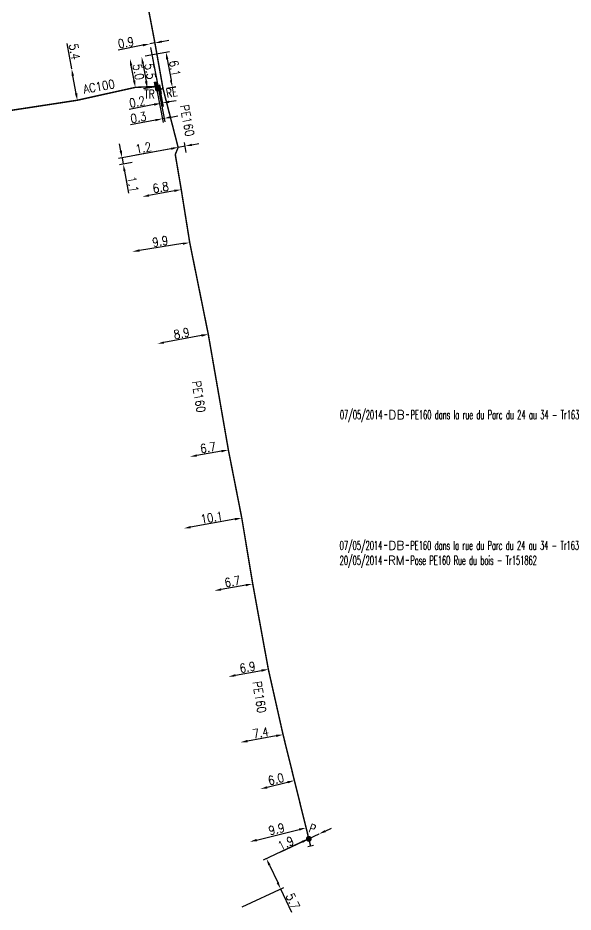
# Model space of a CAD drawing. Header units: millimetres. Extents: x 138998 to 140015, y 127998 to 129006.
# Drawn here: x 139885.2 to 139980, y 128176.5 to 128329.1 of the extents above; entities that cross this region are included whole.
import ezdxf
from ezdxf.enums import TextEntityAlignment as Align

# ---------------------------------------------------------------- set-up
doc = ezdxf.new("R2010")
doc.units = ezdxf.units.MM
doc.header["$PDMODE"] = 34
doc.linetypes.add('L_25_AP', pattern=[2000, 1000, 1000])
doc.linetypes.add('L_25_PE', pattern=[2000, 1000, 1000])
doc.layers.get('0').update_dxf_attribs({"linetype": 'CONTINUOUS'})
doc.layers.get('DEFPOINTS').update_dxf_attribs({"linetype": 'CONTINUOUS'})
for name, color, linetype in [('L_150', 1, 'CONTINUOUS'), ('L_300', 7, 'CONTINUOUS'), ('L_340', 7, 'CONTINUOUS'), ('L_910', 7, 'CONTINUOUS')]:
    doc.layers.add(name, color=color, linetype=linetype)
doc.styles.add('G_ROMANS', font='ROMANS.SHX', dxfattribs={"width": 0.75})
doc.styles.get("Standard").update_dxf_attribs({"font": 'romans.shx', "width": 0.85})
doc.dimstyles.get("Standard").update_dxf_attribs({"dimtxt": 1.5, "dimasz": 1.2, "dimexe": 0.625, "dimexo": 0.625, "dimgap": 0.25, "dimtad": 1, "dimdec": 1, "dimzin": 0, "dimdsep": 46, "dimtxsty": 'Standard', "dimcen": -0.5, "dimadec": 0, "dimazin": 0, "dimtfac": 1, "dimtdec": 1, "dimtmove": 0, "dimatfit": 3, "dimfxl": 0, "dimtolj": 1, "dimtzin": 0, "dimarcsym": 0})

# ---------------------------------------------------------------- blocks, each defined once
blk = doc.blocks.new('L_340_19')
at = {"linetype": 'Continuous'}
blk.add_hatch(color=0, dxfattribs=at).paths.add_polyline_path([(0.125, 0.75), (-0.125, 0.75), (-0.125, -0.75), (0.125, -0.75)])
at = {"color": 0, "linetype": 'Continuous'}
blk.add_lwpolyline([(-0.125, 0.75), (0.125, 0.75), (0.125, -0.75), (-0.125, -0.75)], close=True, dxfattribs=at)
at = {"color": 0, "linetype": 'Continuous', "style": 'G_ROMANS', "width": 0.75}
for tag, height, flags, p in [('TR', 1.5, 8, (0, 3)), ('DEF_LEG', 1.2, 3, (0, -5)), ('DEF_COUP', 1.2, 3, (0, -7.5)), ('DEF_TYPE', 1.2, 3, (0, -10))]:
    blk.add_attdef(tag, text='', height=height, dxfattribs=dict(at, flags=flags)).set_placement(p, align=Align.MIDDLE)
blk = doc.blocks.new('*D189')
at = {"layer": 'DEFPOINTS', "color": 0, "linetype": 'Continuous', "transparency": 16777216}
for p in [(139907.71, 128324.69), (139907.71, 128324.69), (139908.59, 128324.86)]:
    blk.add_point(p, dxfattribs=at)
at = {"layer": 'L_150', "color": 0, "linetype": 'Continuous', "lineweight": -2, "transparency": 16777216}
for p, q in [((139906.53, 128324.46), (139902.3, 128323.65)), ((139908.59, 128324.86), (139907.71, 128324.69)), ((139909.77, 128325.09), (139910.95, 128325.32))]:
    blk.add_line(p, q, dxfattribs=at)
at = {"layer": 'L_150', "color": 0, "linetype": 'Continuous', "transparency": 16777216}
for points in [[(139906.49, 128324.66), (139906.57, 128324.27), (139907.71, 128324.69)], [(139909.73, 128325.28), (139909.81, 128324.89), (139908.59, 128324.86)]]:
    blk.add_solid(points, dxfattribs=at)
at = {"layer": 'L_150', "color": 0, "linetype": 'Continuous', "transparency": 16777216, "insert": (139903.64, 128324.92), "char_height": 1.5, "attachment_point": 5, "rotation": 10.9263}
blk.add_mtext('\\A1;0.9', dxfattribs=at)
blk = doc.blocks.new('*D215')
at = {"layer": 'DEFPOINTS', "color": 0, "linetype": 'Continuous', "transparency": 16777216}
for p in [(139904.32, 128322.19), (139904.32, 128322.19), (139905.25, 128317.28)]:
    blk.add_point(p, dxfattribs=at)
at = {"layer": 'L_150', "color": 0, "linetype": 'Continuous', "lineweight": -2, "transparency": 16777216}
blk.add_line((139905.03, 128318.46), (139904.55, 128321.01), dxfattribs=at)
at = {"layer": 'L_150', "color": 0, "linetype": 'Continuous', "transparency": 16777216}
for points in [[(139904.74, 128321.05), (139904.35, 128320.98), (139904.32, 128322.19)], [(139905.22, 128318.5), (139904.83, 128318.42), (139905.25, 128317.28)]]:
    blk.add_solid(points, dxfattribs=at)
at = {"layer": 'L_150', "color": 0, "linetype": 'Continuous', "transparency": 16777216, "insert": (139905.77, 128319.92), "char_height": 1.5, "attachment_point": 5, "rotation": 280.6728}
blk.add_mtext('\\A1;5.0', dxfattribs=at)
blk = doc.blocks.new('*D216')
at = {"layer": 'DEFPOINTS', "color": 0, "linetype": 'Continuous', "transparency": 16777216}
for p in [(139906.32, 128322.55), (139907.29, 128317.14), (139908.99, 128317.44)]:
    blk.add_point(p, dxfattribs=at)
at = {"layer": 'L_150', "color": 0, "linetype": 'Continuous', "lineweight": -2, "transparency": 16777216}
for p, q in [((139906.53, 128321.37), (139907.08, 128318.32)), ((139908.38, 128317.33), (139906.67, 128317.03))]:
    blk.add_line(p, q, dxfattribs=at)
at = {"layer": 'L_150', "color": 0, "linetype": 'Continuous', "transparency": 16777216}
for points in [[(139906.73, 128321.4), (139906.34, 128321.33), (139906.32, 128322.55)], [(139907.27, 128318.35), (139906.88, 128318.28), (139907.29, 128317.14)]]:
    blk.add_solid(points, dxfattribs=at)
at = {"layer": 'L_150', "color": 0, "linetype": 'Continuous', "transparency": 16777216, "insert": (139907.79, 128320.02), "char_height": 1.5, "attachment_point": 5, "rotation": 280.1114}
blk.add_mtext('\\A1;5.5', dxfattribs=at)
blk = doc.blocks.new('*D217')
at = {"layer": 'DEFPOINTS', "color": 0, "linetype": 'Continuous', "transparency": 16777216}
for p in [(139906.32, 128322.55), (139909.98, 128317.06), (139911.55, 128317.34)]:
    blk.add_point(p, dxfattribs=at)
at = {"layer": 'L_150', "color": 0, "linetype": 'Continuous', "lineweight": -2, "transparency": 16777216}
for p, q in [((139906.94, 128322.66), (139911.1, 128323.4)), ((139910.7, 128322.11), (139911.34, 128318.52)), ((139910.6, 128317.17), (139912.16, 128317.45))]:
    blk.add_line(p, q, dxfattribs=at)
at = {"layer": 'L_150', "color": 0, "linetype": 'Continuous', "transparency": 16777216}
for points in [[(139910.89, 128322.15), (139910.5, 128322.08), (139910.49, 128323.29)], [(139911.53, 128318.55), (139911.14, 128318.48), (139911.55, 128317.34)]]:
    blk.add_solid(points, dxfattribs=at)
at = {"layer": 'L_150', "color": 0, "linetype": 'Continuous', "transparency": 16777216, "insert": (139911.99, 128320.53), "char_height": 1.5, "attachment_point": 5, "rotation": 280.1114}
blk.add_mtext('\\A1;6.1', dxfattribs=at)
blk = doc.blocks.new('L_340_21')
at = {"linetype": 'Continuous'}
blk.add_hatch(color=0, dxfattribs=at).paths.add_polyline_path([(0.125, 0.75), (-0.125, 0.75), (-0.125, -0.75), (0.125, -0.75)])
at = {"color": 0, "linetype": 'Continuous'}
blk.add_lwpolyline([(-0.125, 0.75), (0.125, 0.75), (0.125, -0.75), (-0.125, -0.75)], close=True, dxfattribs=at)
at = {"color": 0, "linetype": 'Continuous', "width": 0.75}
for tag, height, flags, p in [('RE', 1.5, 8, (0, 3)), ('DEF_LEG', 1.2, 3, (0, -5)), ('DEF_COUP', 1.2, 3, (0, -7.5)), ('DEF_TYPE', 1.2, 3, (0, -10))]:
    blk.add_attdef(tag, text='', height=height, dxfattribs=dict(at, flags=flags)).set_placement(p, align=Align.MIDDLE)
blk = doc.blocks.new('*D220')
at = {"layer": 'DEFPOINTS', "color": 0, "linetype": 'Continuous', "transparency": 16777216}
for p in [(139894.38, 128320.42), (139894.38, 128320.42), (139895.33, 128315.08)]:
    blk.add_point(p, dxfattribs=at)
at = {"layer": 'L_150', "color": 0, "linetype": 'Continuous', "lineweight": -2, "transparency": 16777216}
for p, q in [((139894.38, 128320.42), (139893.6, 128324.78)), ((139895.12, 128316.26), (139894.59, 128319.24))]:
    blk.add_line(p, q, dxfattribs=at)
at = {"layer": 'L_150', "color": 0, "linetype": 'Continuous', "transparency": 16777216}
for points in [[(139894.79, 128319.27), (139894.39, 128319.2), (139894.38, 128320.42)], [(139895.32, 128316.3), (139894.92, 128316.23), (139895.33, 128315.08)]]:
    blk.add_solid(points, dxfattribs=at)
at = {"layer": 'L_150', "color": 0, "linetype": 'Continuous', "transparency": 16777216, "insert": (139894.87, 128323.37), "char_height": 1.5, "attachment_point": 5, "rotation": 280.1142}
blk.add_mtext('\\A1;5.4', dxfattribs=at)
blk = doc.blocks.new('*D348')
at = {"layer": 'DEFPOINTS', "color": 0, "linetype": 'Continuous', "transparency": 16777216}
for p in [(139907.71, 128324.69), (139909.41, 128316.95), (139909.66, 128314.57)]:
    blk.add_point(p, dxfattribs=at)
at = {"layer": 'L_340', "color": 0, "linetype": 'Continuous', "lineweight": -2, "transparency": 16777216}
for p, q in [((139907.83, 128324.08), (139909.78, 128313.96)), ((139909.52, 128316.34), (139909.98, 128314)), ((139911.04, 128314.84), (139912.22, 128315.06)), ((139908.48, 128314.34), (139904.19, 128313.52)), ((139909.86, 128314.61), (139909.66, 128314.57))]:
    blk.add_line(p, q, dxfattribs=at)
at = {"layer": 'L_340', "color": 0, "linetype": 'Continuous', "transparency": 16777216}
for points in [[(139911, 128315.03), (139911.07, 128314.64), (139909.86, 128314.61)], [(139908.45, 128314.54), (139908.52, 128314.15), (139909.66, 128314.57)]]:
    blk.add_solid(points, dxfattribs=at)
at = {"layer": 'L_340', "color": 0, "linetype": 'Continuous', "transparency": 16777216, "insert": (139905.56, 128314.8), "char_height": 1.5, "attachment_point": 5, "rotation": 10.9263}
blk.add_mtext('\\A1;0.2', dxfattribs=at)
blk = doc.blocks.new('*D349')
at = {"layer": 'DEFPOINTS', "color": 0, "linetype": 'Continuous', "transparency": 16777216}
for p in [(139907.71, 128324.69), (139908.8, 128317.43), (139910.16, 128311.98)]:
    blk.add_point(p, dxfattribs=at)
at = {"layer": 'L_340', "color": 0, "linetype": 'Continuous', "lineweight": -2, "transparency": 16777216}
for p, q in [((139907.83, 128324.08), (139910.28, 128311.37)), ((139908.92, 128316.82), (139909.99, 128311.31)), ((139908.69, 128311.7), (139904.4, 128310.87)), ((139910.16, 128311.98), (139909.87, 128311.92)), ((139911.34, 128312.21), (139912.52, 128312.43))]:
    blk.add_line(p, q, dxfattribs=at)
at = {"layer": 'L_340', "color": 0, "linetype": 'Continuous', "transparency": 16777216}
for points in [[(139908.65, 128311.89), (139908.73, 128311.5), (139909.87, 128311.92)], [(139911.3, 128312.4), (139911.38, 128312.01), (139910.16, 128311.98)]]:
    blk.add_solid(points, dxfattribs=at)
at = {"layer": 'L_340', "color": 0, "linetype": 'Continuous', "transparency": 16777216, "insert": (139905.77, 128312.15), "char_height": 1.5, "attachment_point": 5, "rotation": 10.9263}
blk.add_mtext('\\A1;0.3', dxfattribs=at)
blk = doc.blocks.new('*D375')
at = {"layer": 'DEFPOINTS', "color": 0, "linetype": 'Continuous', "transparency": 16777216}
for p in [(139934.88, 128189.01), (139930.07, 128180.45), (139922.94, 128177.1)]:
    blk.add_point(p, dxfattribs=at)
at = {"layer": 'L_300', "color": 0, "linetype": 'Continuous', "lineweight": -2, "transparency": 16777216}
for p, q in [((139934.32, 128188.75), (139927.08, 128185.35)), ((139928.15, 128184.53), (139929.56, 128181.54)), ((139923.51, 128177.37), (139930.63, 128180.72)), ((139930.07, 128180.45), (139931.93, 128176.5))]:
    blk.add_line(p, q, dxfattribs=at)
at = {"layer": 'L_300', "color": 0, "linetype": 'Continuous', "transparency": 16777216}
for points in [[(139928.34, 128184.61), (139927.97, 128184.44), (139927.64, 128185.61)], [(139929.74, 128181.62), (139929.38, 128181.45), (139930.07, 128180.45)]]:
    blk.add_solid(points, dxfattribs=at)
at = {"layer": 'L_300', "color": 0, "linetype": 'Continuous', "transparency": 16777216, "insert": (139932.16, 128178.36), "char_height": 1.5, "attachment_point": 5, "rotation": 295.1609}
blk.add_mtext('\\A1;5.7', dxfattribs=at)
blk = doc.blocks.new('*D376')
at = {"layer": 'DEFPOINTS', "color": 0, "linetype": 'Continuous', "transparency": 16777216}
for p in [(139936.6, 128189.82), (139936.6, 128189.82), (139934.88, 128189.01)]:
    blk.add_point(p, dxfattribs=at)
at = {"layer": 'L_300', "color": 0, "linetype": 'Continuous', "lineweight": -2, "transparency": 16777216}
for p, q in [((139936.6, 128189.82), (139934.88, 128189.01)), ((139937.69, 128190.33), (139938.77, 128190.84)), ((139933.8, 128188.5), (139930.06, 128186.75))]:
    blk.add_line(p, q, dxfattribs=at)
at = {"layer": 'L_300', "color": 0, "linetype": 'Continuous', "transparency": 16777216}
for points in [[(139937.6, 128190.51), (139937.77, 128190.15), (139936.6, 128189.82)], [(139933.71, 128188.68), (139933.88, 128188.32), (139934.88, 128189.01)]]:
    blk.add_solid(points, dxfattribs=at)
at = {"layer": 'L_300', "color": 0, "linetype": 'Continuous', "transparency": 16777216, "insert": (139930.96, 128188.27), "char_height": 1.5, "attachment_point": 5, "rotation": 25.1609}
blk.add_mtext('\\A1;1.9', dxfattribs=at)
blk = doc.blocks.new('*D377')
at = {"layer": 'DEFPOINTS', "color": 0, "linetype": 'Continuous', "transparency": 16777216}
for p in [(139930.48, 128206.79), (139923.2, 128205.48), (139923.2, 128205.48)]:
    blk.add_point(p, dxfattribs=at)
at = {"layer": 'L_150', "color": 0, "linetype": 'Continuous', "lineweight": -2, "transparency": 16777216}
blk.add_line((139929.3, 128206.58), (139924.38, 128205.69), dxfattribs=at)
at = {"layer": 'L_150', "color": 0, "linetype": 'Continuous', "transparency": 16777216}
for points in [[(139929.27, 128206.77), (139929.34, 128206.38), (139930.48, 128206.79)], [(139924.35, 128205.89), (139924.42, 128205.49), (139923.2, 128205.48)]]:
    blk.add_solid(points, dxfattribs=at)
at = {"layer": 'L_150', "color": 0, "linetype": 'Continuous', "transparency": 16777216, "insert": (139926.66, 128207.12), "char_height": 1.5, "attachment_point": 5, "rotation": 10.2177}
blk.add_mtext('\\A1;7.4', dxfattribs=at)
blk = doc.blocks.new('*D378')
at = {"layer": 'DEFPOINTS', "color": 0, "linetype": 'Continuous', "transparency": 16777216}
for p in [(139927.97, 128217.93), (139921.18, 128216.7), (139921.18, 128216.7)]:
    blk.add_point(p, dxfattribs=at)
at = {"layer": 'L_150', "color": 0, "linetype": 'Continuous', "lineweight": -2, "transparency": 16777216}
blk.add_line((139926.79, 128217.71), (139922.36, 128216.91), dxfattribs=at)
at = {"layer": 'L_150', "color": 0, "linetype": 'Continuous', "transparency": 16777216}
for points in [[(139922.32, 128217.11), (139922.39, 128216.72), (139921.18, 128216.7)], [(139926.75, 128217.91), (139926.82, 128217.52), (139927.97, 128217.93)]]:
    blk.add_solid(points, dxfattribs=at)
at = {"layer": 'L_150', "color": 0, "linetype": 'Continuous', "transparency": 16777216, "insert": (139924.4, 128218.3), "char_height": 1.5, "attachment_point": 5, "rotation": 10.229}
blk.add_mtext('\\A1;6.9', dxfattribs=at)
blk = doc.blocks.new('*D379')
at = {"layer": 'DEFPOINTS', "color": 0, "linetype": 'Continuous', "transparency": 16777216}
for p in [(139925.3, 128232.53), (139918.71, 128231.35), (139918.71, 128231.35)]:
    blk.add_point(p, dxfattribs=at)
at = {"layer": 'L_150', "color": 0, "linetype": 'Continuous', "lineweight": -2, "transparency": 16777216}
blk.add_line((139924.12, 128232.32), (139919.89, 128231.56), dxfattribs=at)
at = {"layer": 'L_150', "color": 0, "linetype": 'Continuous', "transparency": 16777216}
for points in [[(139924.09, 128232.52), (139924.16, 128232.12), (139925.3, 128232.53)], [(139919.85, 128231.76), (139919.92, 128231.36), (139918.71, 128231.35)]]:
    blk.add_solid(points, dxfattribs=at)
at = {"layer": 'L_150', "color": 0, "linetype": 'Continuous', "transparency": 16777216, "insert": (139921.83, 128232.92), "char_height": 1.5, "attachment_point": 5, "rotation": 10.1839}
blk.add_mtext('\\A1;6.7', dxfattribs=at)
blk = doc.blocks.new('*D380')
at = {"layer": 'DEFPOINTS', "color": 0, "linetype": 'Continuous', "transparency": 16777216}
for p in [(139923.43, 128243.77), (139913.49, 128241.99), (139913.49, 128241.99)]:
    blk.add_point(p, dxfattribs=at)
at = {"layer": 'L_150', "color": 0, "linetype": 'Continuous', "lineweight": -2, "transparency": 16777216}
blk.add_line((139922.25, 128243.56), (139914.67, 128242.2), dxfattribs=at)
at = {"layer": 'L_150', "color": 0, "linetype": 'Continuous', "transparency": 16777216}
for points in [[(139922.22, 128243.75), (139922.29, 128243.36), (139923.43, 128243.77)], [(139914.64, 128242.4), (139914.71, 128242.01), (139913.49, 128241.99)]]:
    blk.add_solid(points, dxfattribs=at)
at = {"layer": 'L_150', "color": 0, "linetype": 'Continuous', "transparency": 16777216, "insert": (139918.29, 128243.86), "char_height": 1.5, "attachment_point": 5, "rotation": 10.1122}
blk.add_mtext('\\A1;10.1', dxfattribs=at)
blk = doc.blocks.new('*D381')
at = {"layer": 'DEFPOINTS', "color": 0, "linetype": 'Continuous', "transparency": 16777216}
for p in [(139921.14, 128255.39), (139914.55, 128254.23), (139914.55, 128254.23)]:
    blk.add_point(p, dxfattribs=at)
at = {"layer": 'L_150', "color": 0, "linetype": 'Continuous', "lineweight": -2, "transparency": 16777216}
blk.add_line((139919.96, 128255.18), (139915.73, 128254.43), dxfattribs=at)
at = {"layer": 'L_150', "color": 0, "linetype": 'Continuous', "transparency": 16777216}
for points in [[(139919.93, 128255.37), (139920, 128254.98), (139921.14, 128255.39)], [(139915.69, 128254.63), (139915.76, 128254.24), (139914.55, 128254.23)]]:
    blk.add_solid(points, dxfattribs=at)
at = {"layer": 'L_150', "color": 0, "linetype": 'Continuous', "transparency": 16777216, "insert": (139917.67, 128255.79), "char_height": 1.5, "attachment_point": 5, "rotation": 9.9615}
blk.add_mtext('\\A1;6.7', dxfattribs=at)
blk = doc.blocks.new('*D382')
at = {"layer": 'DEFPOINTS', "color": 0, "linetype": 'Continuous', "transparency": 16777216}
for p in [(139917.71, 128275.12), (139908.96, 128273.5), (139908.96, 128273.5)]:
    blk.add_point(p, dxfattribs=at)
at = {"layer": 'L_150', "color": 0, "linetype": 'Continuous', "lineweight": -2, "transparency": 16777216}
blk.add_line((139916.53, 128274.9), (139910.14, 128273.72), dxfattribs=at)
at = {"layer": 'L_150', "color": 0, "linetype": 'Continuous', "transparency": 16777216}
for points in [[(139916.49, 128275.1), (139916.57, 128274.71), (139917.71, 128275.12)], [(139910.1, 128273.91), (139910.18, 128273.52), (139908.96, 128273.5)]]:
    blk.add_solid(points, dxfattribs=at)
at = {"layer": 'L_150', "color": 0, "linetype": 'Continuous', "transparency": 16777216, "insert": (139913.15, 128275.29), "char_height": 1.5, "attachment_point": 5, "rotation": 10.519}
blk.add_mtext('\\A1;8.9', dxfattribs=at)
blk = doc.blocks.new('*D383')
at = {"layer": 'DEFPOINTS', "color": 0, "linetype": 'Continuous', "transparency": 16777216}
for p in [(139914.54, 128290.78), (139904.76, 128289.25), (139904.76, 128289.25)]:
    blk.add_point(p, dxfattribs=at)
at = {"layer": 'L_150', "color": 0, "linetype": 'Continuous', "lineweight": -2, "transparency": 16777216}
blk.add_line((139913.36, 128290.6), (139905.95, 128289.43), dxfattribs=at)
at = {"layer": 'L_150', "color": 0, "linetype": 'Continuous', "transparency": 16777216}
for points in [[(139913.33, 128290.79), (139913.39, 128290.4), (139914.54, 128290.78)], [(139905.92, 128289.63), (139905.98, 128289.24), (139904.76, 128289.25)]]:
    blk.add_solid(points, dxfattribs=at)
at = {"layer": 'L_150', "color": 0, "linetype": 'Continuous', "transparency": 16777216, "insert": (139909.5, 128291), "char_height": 1.5, "attachment_point": 5, "rotation": 8.9291}
blk.add_mtext('\\A1;9.9', dxfattribs=at)
blk = doc.blocks.new('*D384')
at = {"layer": 'DEFPOINTS', "color": 0, "linetype": 'Continuous', "transparency": 16777216}
for p in [(139913.09, 128299.83), (139906.4, 128298.6), (139906.4, 128298.6)]:
    blk.add_point(p, dxfattribs=at)
at = {"layer": 'L_150', "color": 0, "linetype": 'Continuous', "lineweight": -2, "transparency": 16777216}
blk.add_line((139911.91, 128299.62), (139907.58, 128298.82), dxfattribs=at)
at = {"layer": 'L_150', "color": 0, "linetype": 'Continuous', "transparency": 16777216}
for points in [[(139911.87, 128299.81), (139911.95, 128299.42), (139913.09, 128299.83)], [(139907.55, 128299.02), (139907.62, 128298.62), (139906.4, 128298.6)]]:
    blk.add_solid(points, dxfattribs=at)
at = {"layer": 'L_150', "color": 0, "linetype": 'Continuous', "transparency": 16777216, "insert": (139909.57, 128300.2), "char_height": 1.5, "attachment_point": 5, "rotation": 10.4216}
blk.add_mtext('\\A1;6.8', dxfattribs=at)
blk = doc.blocks.new('*D385')
at = {"layer": 'DEFPOINTS', "color": 0, "linetype": 'Continuous', "transparency": 16777216}
for p in [(139932.42, 128198.95), (139932.42, 128198.95), (139926.6, 128197.51)]:
    blk.add_point(p, dxfattribs=at)
at = {"layer": 'L_150', "color": 0, "linetype": 'Continuous', "lineweight": -2, "transparency": 16777216}
blk.add_line((139927.76, 128197.8), (139931.26, 128198.66), dxfattribs=at)
at = {"layer": 'L_150', "color": 0, "linetype": 'Continuous', "transparency": 16777216}
for points in [[(139931.21, 128198.86), (139931.31, 128198.47), (139932.42, 128198.95)], [(139927.72, 128197.99), (139927.81, 128197.6), (139926.6, 128197.51)]]:
    blk.add_solid(points, dxfattribs=at)
at = {"layer": 'L_150', "color": 0, "linetype": 'Continuous', "transparency": 16777216, "insert": (139929.27, 128199.2), "char_height": 1.5, "attachment_point": 5, "rotation": 13.8963}
blk.add_mtext('\\A1;6.0', dxfattribs=at)
blk = doc.blocks.new('*D386')
at = {"layer": 'DEFPOINTS', "color": 0, "linetype": 'Continuous', "transparency": 16777216}
for p in [(139934.42, 128190.89), (139934.42, 128190.89), (139924.81, 128188.51)]:
    blk.add_point(p, dxfattribs=at)
at = {"layer": 'L_150', "color": 0, "linetype": 'Continuous', "lineweight": -2, "transparency": 16777216}
blk.add_line((139925.97, 128188.8), (139933.25, 128190.6), dxfattribs=at)
at = {"layer": 'L_150', "color": 0, "linetype": 'Continuous', "transparency": 16777216}
for points in [[(139933.2, 128190.79), (139933.3, 128190.41), (139934.42, 128190.89)], [(139925.92, 128188.99), (139926.02, 128188.6), (139924.81, 128188.51)]]:
    blk.add_solid(points, dxfattribs=at)
at = {"layer": 'L_150', "color": 0, "linetype": 'Continuous', "transparency": 16777216, "insert": (139929.37, 128190.67), "char_height": 1.5, "attachment_point": 5, "rotation": 13.8963}
blk.add_mtext('\\A1;9.9', dxfattribs=at)
blk = doc.blocks.new('L_340_07')
at = {"color": 0, "linetype": 'Continuous', "const_width": 0.25, "flags": 128}
blk.add_lwpolyline([(0, 0), (1.25, 0)], dxfattribs=at)
at = {"color": 0, "linetype": 'Continuous', "flags": 128}
blk.add_lwpolyline([(1.25, -0.5), (1.25, 0.5)], dxfattribs=at)
at = {"color": 0, "linetype": 'Continuous', "style": 'G_ROMANS', "width": 0.75, "flags": 3}
for tag, p in [('DEF_LEG', (0.72, -3.47)), ('DEF_COUP', (0.72, -5.97)), ('DEF_TYPE', (0.72, -8.47))]:
    blk.add_attdef(tag, text='', height=1.2, dxfattribs=at).set_placement(p, align=Align.MIDDLE)
blk = doc.blocks.new('L_300_12')
at = {"color": 0, "linetype": 'Continuous', "const_width": 0.497, "flags": 128}
blk.add_lwpolyline([(-0.25, 0, 1), (0.25, 0, 1)], format="xyb", close=True, dxfattribs=at)
at = {"color": 0, "linetype": 'Continuous', "style": 'G_ROMANS', "width": 0.75}
blk.add_text('P', height=1.5, dxfattribs=at).set_placement((0, 1.85), align=Align.MIDDLE)
at = {"color": 0, "linetype": 'Continuous', "width": 0.75, "flags": 3}
for tag, p in [('DEF_LEG', (0, -5)), ('DEF_COUP', (0, -7.5)), ('DEF_TYPE', (0, -10))]:
    blk.add_attdef(tag, text='', height=1.2, dxfattribs=at).set_placement(p, align=Align.MIDDLE)
blk = doc.blocks.new('GIS_MODF')
at = {"color": 0, "linetype": 'Continuous', "flags": 128}
for points in [[(-2.18, -0.01), (-1.68, -0.01)], [(1.52, -0.01), (2.02, -0.01)]]:
    blk.add_lwpolyline(points, dxfattribs=at)
at = {"color": 0, "linetype": 'Continuous', "width": 0.5}
blk.add_attdef('DATE', text='', height=1.5, dxfattribs=at).set_placement((-2.5, -0.8), align=Align.RIGHT)
at = {"color": 0, "linetype": 'Continuous', "width": 1.771291}
blk.add_attdef('USER', text='', height=1.5, dxfattribs=at).set_placement((-1.51, -0.8), (1.28, -0.8), align=Align.FIT)
at = {"color": 0, "linetype": 'Continuous', "width": 0.5}
blk.add_attdef('DESC', (2.29, -0.8), '', height=1.5, dxfattribs=at)
blk = doc.blocks.new('*D387')
at = {"layer": 'DEFPOINTS', "color": 0, "linetype": 'Continuous', "transparency": 16777216}
for p in [(139912.56, 128307.03), (139913.74, 128307.25), (139914.04, 128305.58)]:
    blk.add_point(p, dxfattribs=at)
at = {"layer": 'L_150', "color": 0, "linetype": 'Continuous', "lineweight": -2, "transparency": 16777216}
for p, q in [((139913.74, 128307.25), (139912.56, 128307.03)), ((139913.93, 128306.19), (139913.62, 128307.86)), ((139914.92, 128307.46), (139916.1, 128307.68)), ((139911.38, 128306.81), (139905.33, 128305.7))]:
    blk.add_line(p, q, dxfattribs=at)
at = {"layer": 'L_150', "color": 0, "linetype": 'Continuous', "transparency": 16777216}
for points in [[(139911.34, 128307.01), (139911.41, 128306.62), (139912.56, 128307.03)], [(139914.88, 128307.66), (139914.95, 128307.27), (139913.74, 128307.25)]]:
    blk.add_solid(points, dxfattribs=at)
at = {"layer": 'L_150', "color": 0, "linetype": 'Continuous', "transparency": 16777216, "insert": (139906.62, 128306.96), "char_height": 1.5, "attachment_point": 5, "rotation": 10.4176}
blk.add_mtext('\\A1;1.2', dxfattribs=at)
blk = doc.blocks.new('*D388')
at = {"layer": 'DEFPOINTS', "color": 0, "linetype": 'Continuous', "transparency": 16777216}
for p in [(139912.56, 128307.03), (139902.98, 128305.27), (139905.31, 128304.58)]:
    blk.add_point(p, dxfattribs=at)
at = {"layer": 'L_150', "color": 0, "linetype": 'Continuous', "lineweight": -2, "transparency": 16777216}
for p, q in [((139902.76, 128306.45), (139902.54, 128307.63)), ((139911.94, 128306.92), (139902.36, 128305.16)), ((139904.69, 128304.46), (139902.56, 128304.07)), ((139902.98, 128305.27), (139903.18, 128304.18)), ((139903.39, 128303), (139904.08, 128299.24))]:
    blk.add_line(p, q, dxfattribs=at)
at = {"layer": 'L_150', "color": 0, "linetype": 'Continuous', "transparency": 16777216}
for points in [[(139902.96, 128306.49), (139902.56, 128306.41), (139902.98, 128305.27)], [(139903.59, 128303.04), (139903.2, 128302.97), (139903.18, 128304.18)]]:
    blk.add_solid(points, dxfattribs=at)
at = {"layer": 'L_150', "color": 0, "linetype": 'Continuous', "transparency": 16777216, "insert": (139904.83, 128300.71), "char_height": 1.5, "attachment_point": 5, "rotation": 280.4176}
blk.add_mtext('\\A1;1.1', dxfattribs=at)

msp = doc.modelspace()

# ---------------------------------------------------------------- linework, layer by layer
at = {"layer": 'L_150', "linetype": 'L_25_PE', "flags": 128}
msp.add_lwpolyline([(139845.1, 128450.02, 0.25, 0.25, 0), (139845.39, 128449.39, 0.25, 0.25, 0), (139852.33, 128442.55, 0.25, 0.25, 0), (139854.56, 128441.79, 0.25, 0.25, 0), (139861.13, 128435.51, 0.25, 0.25, 0), (139872.32, 128425.23, 0.25, 0.25, 0), (139881.72, 128416.55, 0.25, 0.25, 0), (139884.06, 128414.34, 0.25, 0.25, 0), (139890.61, 128406.87, 0.25, 0.25, 0), (139892.93, 128402.16, 0.25, 0.25, 0), (139893.84, 128399.31, 0.25, 0.25, 0), (139894.49, 128397.16, 0.25, 0.25, 0), (139899.52, 128372.54, 0.25, 0.25, 0), (139903.62, 128351, 0.25, 0.25, 0), (139908.59, 128324.86, 0.25, 0.25, 0), (139909.98, 128317.06, 0.25, 0.25, 0), (139912.56, 128307.03, 0.25, 0.25, 0), (139912.56, 128307.03, 0.25, 0.25, 0), (139912.07, 128305.82, 0.25, 0.25, 0), (139913.09, 128299.83, 0.25, 0.25, 0), (139914.54, 128290.78, 0.25, 0.25, 0), (139917.71, 128275.12, 0.25, 0.25, 0), (139921.14, 128255.39, 0.25, 0.25, 0), (139923.43, 128243.77, 0.25, 0.25, 0), (139925.3, 128232.53, 0.25, 0.25, 0), (139927.97, 128217.93, 0.25, 0.25, 0), (139930.48, 128206.79, 0.25, 0.25, 0), (139934.88, 128189.01, 0, 0, 0)], format="xyseb", dxfattribs=at)
at = {"layer": 'L_150', "linetype": 'L_25_AP', "flags": 128}
msp.add_lwpolyline([(139908.68, 128317.43, 0.25, 0.25, 0), (139905.25, 128317.28, 0.25, 0.25, 0), (139895.33, 128315.08, 0.25, 0.25, 0), (139881.78, 128313.01, 0.25, 0.25, 0), (139875.18, 128311.29, 0.25, 0.25, 0), (139871.41, 128310.61, 0.25, 0.25, 0), (139871.41, 128310.61, 0.25, 0.25, 0), (139821.94, 128301.51, 0.25, 0.25, 0), (139795.98, 128296.95, 0.25, 0.25, 0), (139781.32, 128294.37, 0.25, 0.25, 0), (139780.34, 128295.95, 0.25, 0.25, 0), (139621.18, 128266.7, 0.25, 0.25, 0), (139615.52, 128272.53, 0, 0, 0)], format="xyseb", dxfattribs=at)
at = {"layer": 'L_150', "linetype": 'L_25_PE', "const_width": 0.25, "flags": 128}
for points in [[(139909.28, 128316.93), (139909.21, 128316.92), (139909.11, 128317.44), (139909.11, 128317.44), (139909.11, 128317.44), (139908.93, 128317.45)], [(139909.98, 128317.06), (139909.53, 128316.98)]]:
    msp.add_lwpolyline(points, dxfattribs=at)

# ---------------------------------------------------------------- block references
at = {"layer": 'L_300', "rotation": 340.1306928511342}
msp.add_blockref('L_300_12', (139934.88, 128189.01), dxfattribs=at)
at = {"layer": 'L_340'}
ref = msp.add_blockref('L_340_19', (139908.8, 128317.43), dxfattribs=dict(at, rotation=10.11138883521402))
ref.add_attrib('TR', 'TR', dxfattribs={"layer": '0', "color": 0, "linetype": 'Continuous', "height": 1.5, "width": 0.75, "flags": 8}).set_placement((139907.67, 128316.12), align=Align.MIDDLE)
ref = msp.add_blockref('L_340_21', (139909.41, 128316.95), dxfattribs=dict(at, rotation=10.11138883931809))
ref.add_attrib('RE', 'RE', dxfattribs={"layer": '0', "color": 0, "linetype": 'Continuous', "height": 1.5, "rotation": 10.1114, "width": 0.75, "flags": 8}).set_placement((139911.47, 128316.4), align=Align.MIDDLE)
at = {"layer": 'L_340', "rotation": 283.8963170717064}
msp.add_blockref('L_340_07', (139934.88, 128189.01), dxfattribs=at)
at = {"layer": 'L_910'}
ref = msp.add_blockref('GIS_MODF', (139949.97, 128261.45), dxfattribs=at)
ref.add_attrib('DATE', '07/05/2014', dxfattribs={"layer": '0', "color": 0, "linetype": 'Continuous', "height": 1.5, "width": 0.5}).set_placement((139947.47, 128260.65), align=Align.RIGHT)
ref.add_attrib('USER', 'DB', dxfattribs={"layer": '0', "color": 0, "linetype": 'Continuous', "height": 1.5, "width": 0.99919}).set_placement((139948.46, 128260.65), (139951.24, 128260.65), align=Align.FIT)
ref.add_attrib('DESC', 'PE160 dans la rue du Parc du 24 au 34 - Tr163473', (139952.26, 128260.65), dxfattribs={"layer": '0', "color": 0, "linetype": 'Continuous', "height": 1.5, "width": 0.5})
ref = msp.add_blockref('GIS_MODF', (139949.95, 128239.14), dxfattribs=at)
ref.add_attrib('DATE', '07/05/2014', dxfattribs={"layer": '0', "color": 0, "linetype": 'Continuous', "height": 1.5, "width": 0.5}).set_placement((139947.44, 128238.34), align=Align.RIGHT)
ref.add_attrib('USER', 'DB', dxfattribs={"layer": '0', "color": 0, "linetype": 'Continuous', "height": 1.5, "width": 0.99919}).set_placement((139948.44, 128238.34), (139951.22, 128238.34), align=Align.FIT)
ref.add_attrib('DESC', 'PE160 dans la rue du Parc du 24 au 34 - Tr163473', (139952.23, 128238.34), dxfattribs={"layer": '0', "color": 0, "linetype": 'Continuous', "height": 1.5, "width": 0.5})
ref = msp.add_blockref('GIS_MODF', (139949.94, 128236.59), dxfattribs=at)
ref.add_attrib('DATE', '20/05/2014', dxfattribs={"layer": '0', "color": 0, "linetype": 'Continuous', "height": 1.5, "width": 0.5}).set_placement((139947.44, 128235.79), align=Align.RIGHT)
ref.add_attrib('USER', 'RM', dxfattribs={"layer": '0', "color": 0, "linetype": 'Continuous', "height": 1.5, "width": 0.950449}).set_placement((139948.44, 128235.79), (139951.22, 128235.79), align=Align.FIT)
ref.add_attrib('DESC', 'Pose PE160 Rue du bois - Tr151862', (139952.23, 128235.79), dxfattribs={"layer": '0', "color": 0, "linetype": 'Continuous', "height": 1.5, "width": 0.5})

# ---------------------------------------------------------------- texts
at = {"layer": 'L_150', "linetype": 'Continuous', "width": 0.85}
for s, rotation, p in [('AC100', 10.1114, (139899.04, 128317.43)), ('PE160', 280.6821, (139914.1, 128311.63)), ('PE160', 279.0264, (139916.09, 128264.48)), ('PE160', 279.0264, (139926.46, 128213.2))]:
    msp.add_text(s, height=1.5, rotation=rotation, dxfattribs=at).set_placement(p, align=Align.MIDDLE)

# ---------------------------------------------------------------- dimensions: what is measured, and where the dimension line sits
at = {"layer": 'L_150', "linetype": 'Continuous'}
for base, p1, p2, angle, picture, middle in [((139907.71, 128324.69), (139908.59, 128324.86), (139907.71, 128324.69), 10.9263, '*D189', (139903.83, 128323.94)), ((139911.55, 128317.34), (139906.32, 128322.55), (139909.98, 128317.06), 100.1114, '*D217', (139911.01, 128320.35)), ((139907.29, 128317.14), (139906.32, 128322.55), (139908.99, 128317.44), 100.1114, '*D216', (139906.8, 128319.84)), ((139902.98, 128305.27), (139905.31, 128304.58), (139912.56, 128307.03), 280.4176, '*D388', (139903.85, 128300.53)), ((139913.74, 128307.25), (139912.56, 128307.03), (139914.04, 128305.58), 190.4176, '*D387', (139906.8, 128305.97)), ((139906.4, 128298.6), (139913.09, 128299.83), (139906.4, 128298.6), 10.4216, '*D384', (139909.75, 128299.22)), ((139904.76, 128289.25), (139914.54, 128290.78), (139904.76, 128289.25), 8.9291, '*D383', (139909.65, 128290.02)), ((139908.96, 128273.5), (139917.71, 128275.12), (139908.96, 128273.5), 10.519, '*D382', (139913.34, 128274.31)), ((139914.55, 128254.23), (139921.14, 128255.39), (139914.55, 128254.23), 9.9615, '*D381', (139917.84, 128254.81)), ((139913.49, 128241.99), (139923.43, 128243.77), (139913.49, 128241.99), 10.1122, '*D380', (139918.46, 128242.88)), ((139918.71, 128231.35), (139925.3, 128232.53), (139918.71, 128231.35), 10.1839, '*D379', (139922.01, 128231.94)), ((139921.18, 128216.7), (139927.97, 128217.93), (139921.18, 128216.7), 10.229, '*D378', (139924.57, 128217.31)), ((139923.2, 128205.48), (139930.48, 128206.79), (139923.2, 128205.48), 10.2177, '*D377', (139926.84, 128206.13)), ((139932.42, 128198.95), (139926.6, 128197.51), (139932.42, 128198.95), 193.8963, '*D385', (139929.51, 128198.23)), ((139934.42, 128190.89), (139924.81, 128188.51), (139934.42, 128190.89), 193.8963, '*D386', (139929.61, 128189.7))]:
    dim = msp.add_linear_dim(base=base, p1=p1, p2=p2, angle=angle, dimstyle='Standard', dxfattribs=at)
    dim.commit()
    dim.dimension.update_dxf_attribs({"geometry": picture, "text_midpoint": middle, "dimtype": 160})
for base, p1, p2, angle, text, picture, middle in [((139894.38, 128320.42), (139895.33, 128315.08), (139894.38, 128320.42), 280.1142, '5.4', '*D220', (139893.88, 128323.19)), ((139904.32, 128322.19), (139905.25, 128317.28), (139904.32, 128322.19), 280.6728, '5.0', '*D215', (139904.79, 128319.74))]:
    dim = msp.add_linear_dim(base=base, p1=p1, p2=p2, angle=angle, text=text, dimstyle='Standard', dxfattribs=at)
    dim.commit()
    dim.dimension.update_dxf_attribs({"geometry": picture, "text_midpoint": middle, "dimtype": 160})
at = {"layer": 'L_300', "linetype": 'Continuous'}
for base, p2, angle, picture, middle in [((139936.6, 128189.82), (139936.6, 128189.82), 205.1609, '*D376', (139931.38, 128187.37)), ((139930.07, 128180.45), (139922.94, 128177.1), 115.1609, '*D375', (139931.25, 128177.93))]:
    dim = msp.add_linear_dim(base=base, p1=(139934.88, 128189.01), p2=p2, angle=angle, dimstyle='Standard', dxfattribs=at)
    dim.commit()
    dim.dimension.update_dxf_attribs({"geometry": picture, "text_midpoint": middle, "dimtype": 160})
at = {"layer": 'L_340', "linetype": 'Continuous'}
for base, p1, angle, picture, middle in [((139909.66, 128314.57), (139909.41, 128316.95), 10.9263, '*D348', (139905.75, 128313.82)), ((139910.16, 128311.98), (139908.8, 128317.43), 190.9263, '*D349', (139905.95, 128311.17))]:
    dim = msp.add_linear_dim(base=base, p1=p1, p2=(139907.71, 128324.69), angle=angle, dimstyle='Standard', dxfattribs=at)
    dim.commit()
    dim.dimension.update_dxf_attribs({"geometry": picture, "text_midpoint": middle, "dimtype": 160})

doc.saveas('drawing.dxf')
